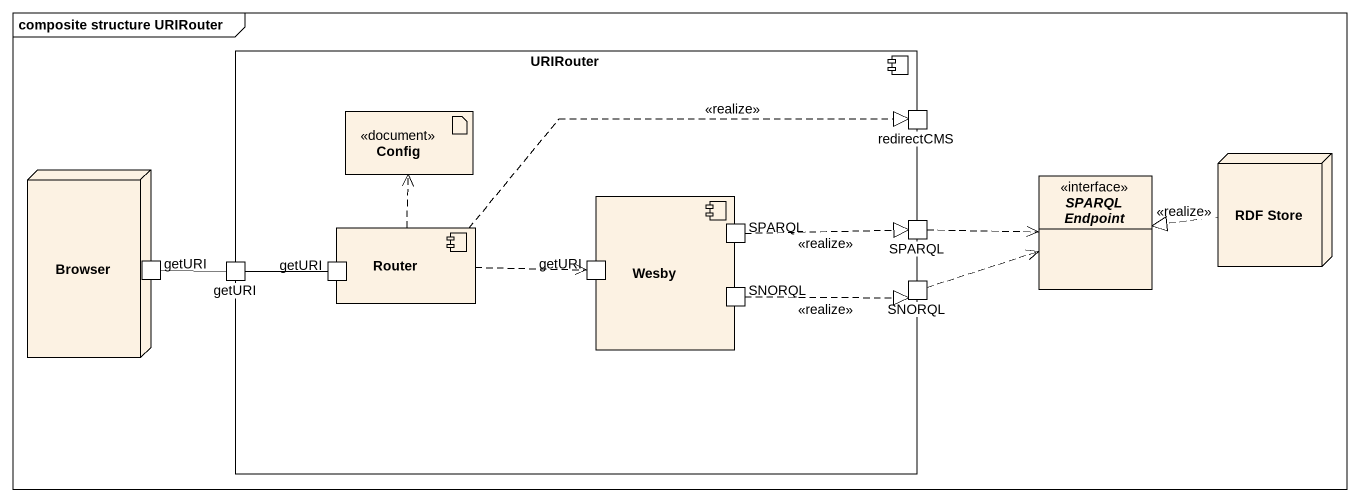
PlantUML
@startuml
mainframe composite structure URIRouter
allowmixing
hide circle
hide empty members
component URIRouter {
  artifact Config <<document>>
  port redirectCMS <<Port>>
  component Router {
    port "getURI" as getURI_3 <<Port>>
  }
  component Wesby {
    port SPARQL
    port "getURI" as getURI_4 <<Port>>
    port SNORQL <<Port>>
  }
  port "SPARQL" as SPARQL_2
  port "getURI" as getURI_2 <<Port>>
  port "SNORQL" as SNORQL_2 <<Port>>
}
node Browser {
  port getURI
}
interface "SPARQL Endpoint" as SPARQL_Endpoint <<interface>>
node "RDF Store" as RDF_Store
RDF_Store .left.|> SPARQL_Endpoint : <<realize>>
Router .up.> Config
Router .right.|> redirectCMS : <<realize>>
Router .right.> getURI_4
SPARQL .right.|> SPARQL_2 : <<realize>>
SPARQL_2 .right.> SPARQL_Endpoint
getURI -right- getURI_2
getURI_2 -right- getURI_3
SNORQL .right.|> SNORQL_2 : <<realize>>
SNORQL_2 .right.> SPARQL_Endpoint
@enduml
